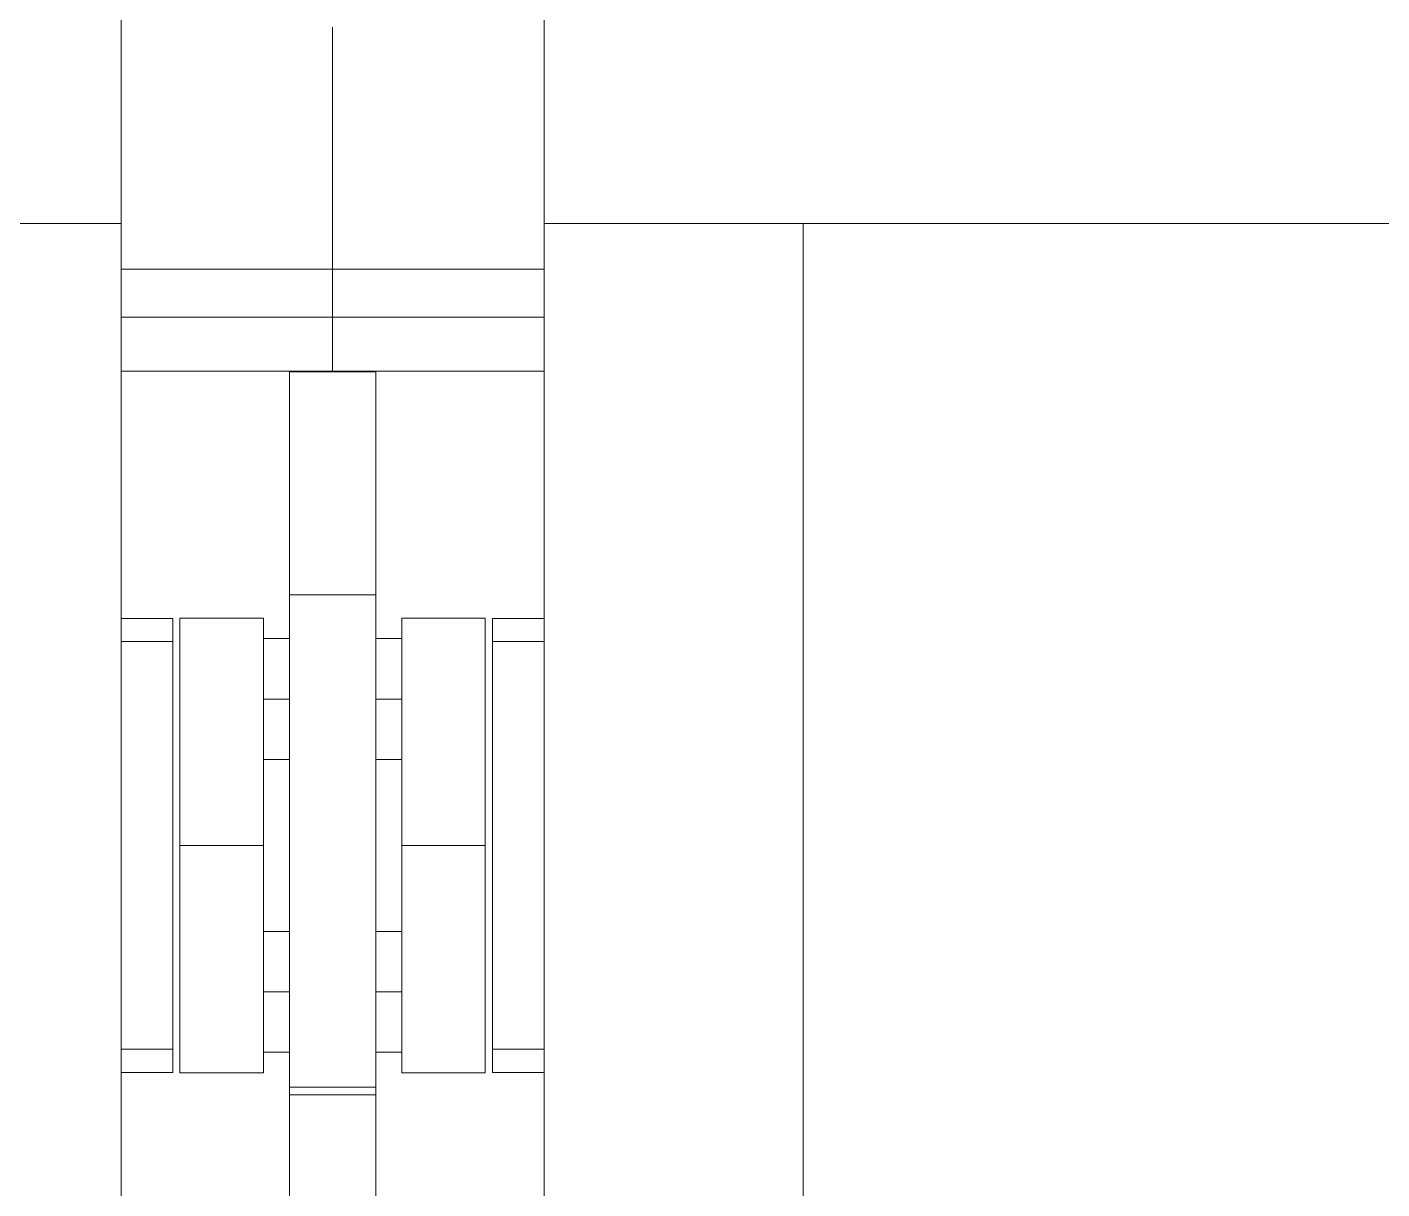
# Model space of a CAD drawing. Header units: millimetres. Extents: x -46169 to 237885, y -84465 to 18123.
# Drawn here: x 228055.1 to 228212, y -80615.1 to -80480.6 of the extents above; entities that cross this region are included whole.
import ezdxf

# ---------------------------------------------------------------- set-up
doc = ezdxf.new("R2010")
doc.units = ezdxf.units.MM
doc.header["$MEASUREMENT"] = 0
doc.linetypes.add('Wipeout_Contour', pattern=[1000, 0, -1000])
doc.layers.add('New_A-20-M_Floor_Slab', color=7, linetype='Continuous')
doc.layers.add('New_A-35-M_FFE_Fixed', color=7, linetype='Continuous')
doc.layers.add('New_A-35-M_FFE_Fixed_Pen_No__1', color=7, linetype='Continuous', lineweight=13)

# ---------------------------------------------------------------- blocks, each defined once
blk = doc.blocks.new('Section Elem_269_4', base_point=(208268.76, -84332.61))
at = {"color": 254, "linetype": 'Wipeout_Contour', "lineweight": 0, "ltscale": 3870246.749826876}
blk.add_wipeout([(228065.94, -80615.11), (228085.44, -80615.11), (228085.44, -80599.29), (228082.44, -80599.29), (228082.44, -80601.65), (228072.75, -80601.65), (228072.75, -80549.01), (228082.44, -80549.01), (228082.44, -80551.38), (228085.44, -80551.38), (228085.44, -80520.4), (228065.94, -80520.4), (228065.94, -80549.04), (228071.94, -80549.04), (228071.94, -80601.62), (228065.94, -80601.62)], dxfattribs=at).dxf.layer = 'New_A-20-M_Floor_Slab'
at = {"color": 254, "linetype": 'Wipeout_Contour', "lineweight": 0, "ltscale": 3870667.418521907}
blk.add_wipeout([(228114.94, -80520.4), (228095.44, -80520.4), (228095.44, -80551.38), (228098.44, -80551.38), (228098.44, -80549.01), (228108.12, -80549.01), (228108.12, -80601.65), (228098.44, -80601.65), (228098.44, -80599.29), (228095.44, -80599.29), (228095.44, -80615.11), (228114.94, -80615.11), (228114.94, -80601.62), (228108.94, -80601.62), (228108.94, -80549.04), (228114.94, -80549.04)], dxfattribs=at).dxf.layer = 'New_A-20-M_Floor_Slab'
at = {"color": 254, "linetype": 'Wipeout_Contour', "lineweight": 0, "ltscale": 967592.19263}
blk.add_wipeout([(228082.44, -80585.29), (228085.44, -80585.29), (228085.44, -80565.38), (228082.44, -80565.38)], dxfattribs=at).dxf.layer = 'New_A-20-M_Floor_Slab'
at = {"color": 254, "linetype": 'Wipeout_Contour', "lineweight": 0, "ltscale": 967641.222948}
blk.add_wipeout([(228098.44, -80565.38), (228095.44, -80565.38), (228095.44, -80585.29), (228098.44, -80585.29)], dxfattribs=at).dxf.layer = 'New_A-20-M_Floor_Slab'
blk = doc.blocks.new('Section Elem_274_4', base_point=(208268.76, -84332.61))
at = {"color": 254, "linetype": 'Wipeout_Contour', "lineweight": 0, "ltscale": 1209429.314121633}
blk.add_wipeout([(228090.44, -80520.4), (228085.44, -80520.4), (228085.44, -80520.48), (228095.44, -80520.48), (228095.44, -80520.4)], dxfattribs=at).dxf.layer = 'New_A-35-M_FFE_Fixed'
at = {"color": 254, "linetype": 'Wipeout_Contour', "lineweight": 0, "ltscale": 967570.356366}
blk.add_wipeout([(228095.44, -80542.11), (228095.44, -80538.96), (228085.44, -80538.96), (228085.44, -80542.11)], dxfattribs=at).dxf.layer = 'New_A-35-M_FFE_Fixed'
at = {"color": 254, "linetype": 'Wipeout_Contour', "lineweight": 0, "ltscale": 967577.755974}
blk.add_wipeout([(228095.44, -80546.33), (228095.44, -80545.85), (228085.44, -80545.85), (228085.44, -80546.33)], dxfattribs=at).dxf.layer = 'New_A-35-M_FFE_Fixed'
at = {"color": 254, "linetype": 'Wipeout_Contour', "lineweight": 0, "ltscale": 967500.938556}
blk.add_wipeout([(228065.94, -80549.04), (228065.94, -80549.56), (228071.94, -80549.56), (228071.94, -80549.04)], dxfattribs=at).dxf.layer = 'New_A-35-M_FFE_Fixed'
at = {"color": 254, "linetype": 'Wipeout_Contour', "lineweight": 0, "ltscale": 967561.998243}
blk.add_wipeout([(228082.44, -80553.43), (228085.44, -80553.43), (228085.44, -80551.91), (228082.44, -80551.91)], dxfattribs=at).dxf.layer = 'New_A-35-M_FFE_Fixed'
at = {"color": 254, "linetype": 'Wipeout_Contour', "lineweight": 0, "ltscale": 967567.818207}
blk.add_wipeout([(228082.44, -80555.7), (228082.44, -80558.38), (228085.44, -80558.38), (228085.44, -80555.7)], dxfattribs=at).dxf.layer = 'New_A-35-M_FFE_Fixed'
at = {"color": 254, "linetype": 'Wipeout_Contour', "lineweight": 0, "ltscale": 967577.207107}
blk.add_wipeout([(228082.44, -80563.33), (228082.44, -80564.84), (228085.44, -80564.84), (228085.44, -80563.33)], dxfattribs=at).dxf.layer = 'New_A-35-M_FFE_Fixed'
at = {"color": 254, "linetype": 'Wipeout_Contour', "lineweight": 0, "ltscale": 967609.702522}
blk.add_wipeout([(228082.44, -80589.61), (228085.44, -80589.61), (228085.44, -80587.34), (228082.44, -80587.34)], dxfattribs=at).dxf.layer = 'New_A-35-M_FFE_Fixed'
at = {"color": 254, "linetype": 'Wipeout_Contour', "lineweight": 0, "ltscale": 967619.868565}
blk.add_wipeout([(228082.44, -80594.97), (228082.44, -80597.24), (228085.44, -80597.24), (228085.44, -80594.97)], dxfattribs=at).dxf.layer = 'New_A-35-M_FFE_Fixed'
at = {"color": 254, "linetype": 'Wipeout_Contour', "lineweight": 0, "ltscale": 967570.308578}
blk.add_wipeout([(228065.94, -80601.11), (228065.94, -80601.62), (228071.94, -80601.62), (228071.94, -80601.11)], dxfattribs=at).dxf.layer = 'New_A-35-M_FFE_Fixed'
at = {"color": 254, "linetype": 'Wipeout_Contour', "lineweight": 0, "ltscale": 967654.613229}
blk.add_wipeout([(228095.44, -80604.23), (228095.44, -80603.32), (228085.44, -80603.32), (228085.44, -80604.23)], dxfattribs=at).dxf.layer = 'New_A-35-M_FFE_Fixed'
at = {"color": 254, "linetype": 'Wipeout_Contour', "lineweight": 0, "ltscale": 967658.601151}
blk.add_wipeout([(228095.44, -80606.1), (228085.44, -80606.1), (228085.44, -80607.43), (228095.44, -80607.43)], dxfattribs=at).dxf.layer = 'New_A-35-M_FFE_Fixed'
at = {"color": 254, "linetype": 'Wipeout_Contour', "lineweight": 0, "ltscale": 967573.648053}
blk.add_wipeout([(228095.44, -80543.91), (228095.44, -80542.11), (228085.44, -80542.11), (228085.44, -80543.91)], dxfattribs=at).dxf.layer = 'New_A-35-M_FFE_Fixed'
at = {"color": 254, "linetype": 'Wipeout_Contour', "lineweight": 0, "ltscale": 967579.45922}
blk.add_wipeout([(228085.44, -80546.55), (228085.44, -80548.19), (228095.44, -80548.19), (228095.44, -80546.55)], dxfattribs=at).dxf.layer = 'New_A-35-M_FFE_Fixed'
at = {"color": 254, "linetype": 'Wipeout_Contour', "lineweight": 0, "ltscale": 967560.632725}
blk.add_wipeout([(228082.44, -80551.91), (228085.44, -80551.91), (228085.44, -80551.38), (228082.44, -80551.38)], dxfattribs=at).dxf.layer = 'New_A-35-M_FFE_Fixed'
at = {"color": 254, "linetype": 'Wipeout_Contour', "lineweight": 0, "ltscale": 1209456.092641652}
blk.add_wipeout([(228082.44, -80555.7), (228085.44, -80555.7), (228085.44, -80553.51), (228085.44, -80553.43), (228082.44, -80553.43)], dxfattribs=at).dxf.layer = 'New_A-35-M_FFE_Fixed'
at = {"color": 254, "linetype": 'Wipeout_Contour', "lineweight": 0, "ltscale": 1209469.030913869}
blk.add_wipeout([(228082.44, -80561.05), (228082.44, -80563.33), (228085.44, -80563.33), (228085.44, -80561.63), (228085.44, -80561.05)], dxfattribs=at).dxf.layer = 'New_A-35-M_FFE_Fixed'
at = {"color": 254, "linetype": 'Wipeout_Contour', "lineweight": 0, "ltscale": 967578.572803}
blk.add_wipeout([(228082.44, -80564.84), (228082.44, -80565.38), (228085.44, -80565.38), (228085.44, -80564.84)], dxfattribs=at).dxf.layer = 'New_A-35-M_FFE_Fixed'
at = {"color": 254, "linetype": 'Wipeout_Contour', "lineweight": 0, "ltscale": 967607.178391}
blk.add_wipeout([(228082.44, -80587.34), (228085.44, -80587.34), (228085.44, -80585.82), (228082.44, -80585.82)], dxfattribs=at).dxf.layer = 'New_A-35-M_FFE_Fixed'
at = {"color": 254, "linetype": 'Wipeout_Contour', "lineweight": 0, "ltscale": 1209521.083551491}
blk.add_wipeout([(228082.44, -80592.29), (228082.44, -80594.97), (228085.44, -80594.97), (228085.44, -80592.38), (228085.44, -80592.29)], dxfattribs=at).dxf.layer = 'New_A-35-M_FFE_Fixed'
at = {"color": 254, "linetype": 'Wipeout_Contour', "lineweight": 0, "ltscale": 967622.39295}
blk.add_wipeout([(228085.44, -80597.24), (228082.44, -80597.24), (228082.44, -80598.75), (228085.44, -80598.75)], dxfattribs=at).dxf.layer = 'New_A-35-M_FFE_Fixed'
at = {"color": 254, "linetype": 'Wipeout_Contour', "lineweight": 0, "ltscale": 967568.526527}
blk.add_wipeout([(228071.94, -80598.94), (228065.94, -80598.94), (228065.94, -80601.11), (228071.94, -80601.11)], dxfattribs=at).dxf.layer = 'New_A-35-M_FFE_Fixed'
at = {"color": 254, "linetype": 'Wipeout_Contour', "lineweight": 0, "ltscale": 967655.956057}
blk.add_wipeout([(228085.44, -80604.23), (228085.44, -80605.34), (228095.44, -80605.34), (228095.44, -80604.23)], dxfattribs=at).dxf.layer = 'New_A-35-M_FFE_Fixed'
at = {"color": 254, "linetype": 'Wipeout_Contour', "lineweight": 0, "ltscale": 967661.369062}
blk.add_wipeout([(228085.44, -80609.75), (228095.44, -80609.75), (228095.44, -80607.94), (228085.44, -80607.94)], dxfattribs=at).dxf.layer = 'New_A-35-M_FFE_Fixed'
at = {"layer": 'New_A-35-M_FFE_Fixed_Pen_No__1', "linetype": 'Continuous'}
blk.add_line((228071.94, -80601.62), (228071.94, -80601.11), dxfattribs=at)
at = {"color": 254, "linetype": 'Wipeout_Contour', "lineweight": 0, "ltscale": 967584.094791}
blk.add_wipeout([(228095.44, -80553.51), (228095.44, -80548.19), (228085.44, -80548.19), (228085.44, -80553.51)], dxfattribs=at).dxf.layer = 'New_A-35-M_FFE_Fixed'
at = {"color": 254, "linetype": 'Wipeout_Contour', "lineweight": 0, "ltscale": 967535.622743}
blk.add_wipeout([(228071.94, -80598.94), (228071.94, -80551.72), (228065.94, -80551.72), (228065.94, -80598.94)], dxfattribs=at).dxf.layer = 'New_A-35-M_FFE_Fixed'
at = {"color": 254, "linetype": 'Wipeout_Contour', "lineweight": 0, "ltscale": 1209464.695044244}
blk.add_wipeout([(228082.44, -80561.05), (228085.44, -80561.05), (228085.44, -80558.66), (228085.44, -80558.38), (228082.44, -80558.38)], dxfattribs=at).dxf.layer = 'New_A-35-M_FFE_Fixed'
at = {"color": 254, "linetype": 'Wipeout_Contour', "lineweight": 0, "ltscale": 967605.812361}
blk.add_wipeout([(228082.44, -80585.29), (228082.44, -80585.82), (228085.44, -80585.82), (228085.44, -80585.29)], dxfattribs=at).dxf.layer = 'New_A-35-M_FFE_Fixed'
at = {"color": 254, "linetype": 'Wipeout_Contour', "lineweight": 0, "ltscale": 1209517.397150815}
blk.add_wipeout([(228085.44, -80589.61), (228082.44, -80589.61), (228082.44, -80592.29), (228085.44, -80592.29), (228085.44, -80591.39)], dxfattribs=at).dxf.layer = 'New_A-35-M_FFE_Fixed'
at = {"color": 254, "linetype": 'Wipeout_Contour', "lineweight": 0, "ltscale": 967623.759157}
blk.add_wipeout([(228082.44, -80598.75), (228082.44, -80599.29), (228085.44, -80599.29), (228085.44, -80598.75)], dxfattribs=at).dxf.layer = 'New_A-35-M_FFE_Fixed'
at = {"layer": 'New_A-35-M_FFE_Fixed_Pen_No__1', "linetype": 'Continuous'}
blk.add_line((228071.94, -80601.11), (228071.94, -80598.94), dxfattribs=at)
at = {"color": 254, "linetype": 'Wipeout_Contour', "lineweight": 0, "ltscale": 967502.719628}
blk.add_wipeout([(228065.94, -80551.72), (228071.94, -80551.72), (228071.94, -80549.56), (228065.94, -80549.56)], dxfattribs=at).dxf.layer = 'New_A-35-M_FFE_Fixed'
at = {"color": 254, "linetype": 'Wipeout_Contour', "lineweight": 0, "ltscale": 967631.762364}
blk.add_wipeout([(228085.44, -80591.39), (228095.44, -80591.39), (228095.44, -80581.87), (228085.44, -80581.87)], dxfattribs=at).dxf.layer = 'New_A-35-M_FFE_Fixed'
at = {"color": 254, "linetype": 'Wipeout_Contour', "lineweight": 0, "ltscale": 967587.377806}
blk.add_wipeout([(228072.75, -80585.4), (228072.75, -80593.94), (228082.44, -80593.94), (228082.44, -80585.4)], dxfattribs=at).dxf.layer = 'New_A-35-M_FFE_Fixed'
at = {"color": 254, "linetype": 'Wipeout_Contour', "lineweight": 0, "ltscale": 967643.740982}
blk.add_wipeout([(228095.44, -80598.86), (228095.44, -80592.38), (228085.44, -80592.38), (228085.44, -80598.86)], dxfattribs=at).dxf.layer = 'New_A-35-M_FFE_Fixed'
at = {"layer": 'New_A-35-M_FFE_Fixed_Pen_No__1', "linetype": 'Continuous'}
for p, q in [((228071.94, -80549.56), (228071.94, -80549.04)), ((228071.94, -80551.72), (228071.94, -80549.56)), ((228071.94, -80598.94), (228071.94, -80551.72)), ((228082.44, -80592.29), (228085.44, -80592.29))]:
    blk.add_line(p, q, dxfattribs=at)
at = {"color": 254, "linetype": 'Wipeout_Contour', "lineweight": 0, "ltscale": 967467.769617}
blk.add_wipeout([(228065.94, -80503.33), (228035.94, -80503.33), (228035.94, -80647.33), (228065.94, -80647.33)], dxfattribs=at).dxf.layer = 'New_A-35-M_FFE_Fixed'
at = {"color": 254, "linetype": 'Wipeout_Contour', "lineweight": 0, "ltscale": 967618.51358}
blk.add_wipeout([(228095.44, -80581.87), (228095.44, -80571.51), (228085.44, -80571.51), (228085.44, -80581.87)], dxfattribs=at).dxf.layer = 'New_A-35-M_FFE_Fixed'
at = {"color": 254, "linetype": 'Wipeout_Contour', "lineweight": 0, "ltscale": 967574.977847}
blk.add_wipeout([(228082.44, -80575.33), (228072.75, -80575.33), (228072.75, -80585.4), (228082.44, -80585.4)], dxfattribs=at).dxf.layer = 'New_A-35-M_FFE_Fixed'
at = {"color": 254, "linetype": 'Wipeout_Contour', "lineweight": 0, "ltscale": 967596.869148}
blk.add_wipeout([(228082.44, -80599.65), (228082.44, -80593.94), (228072.75, -80593.94), (228072.75, -80599.65)], dxfattribs=at).dxf.layer = 'New_A-35-M_FFE_Fixed'
at = {"color": 254, "linetype": 'Wipeout_Contour', "lineweight": 0, "ltscale": 967651.035157}
blk.add_wipeout([(228095.44, -80598.86), (228085.44, -80598.86), (228085.44, -80603.32), (228095.44, -80603.32)], dxfattribs=at).dxf.layer = 'New_A-35-M_FFE_Fixed'
at = {"layer": 'New_A-35-M_FFE_Fixed_Pen_No__1', "linetype": 'Continuous'}
for p, q in [((228065.94, -80549.04), (228071.94, -80549.04)), ((228065.94, -80551.72), (228071.94, -80551.72)), ((228072.75, -80593.94), (228072.75, -80585.4)), ((228082.44, -80585.29), (228085.44, -80585.29)), ((228082.44, -80593.94), (228082.44, -80585.4)), ((228065.94, -80598.94), (228071.94, -80598.94)), ((228065.94, -80601.62), (228071.94, -80601.62))]:
    blk.add_line(p, q, dxfattribs=at)
at = {"color": 254, "linetype": 'Wipeout_Contour', "lineweight": 0, "ltscale": 1449621.696460468}
blk.add_wipeout([(227564.94, -80346.96), (227564.94, -80503.33), (227594.94, -80503.33), (228035.94, -80503.33), (228065.94, -80503.33), (228065.94, -80346.96)], dxfattribs=at).dxf.layer = 'New_A-35-M_FFE_Fixed'
at = {"color": 254, "linetype": 'Wipeout_Contour', "lineweight": 0, "ltscale": 967484.812387}
blk.add_wipeout([(228090.44, -80510.54), (228065.94, -80510.54), (228065.94, -80511.45), (228090.44, -80511.45)], dxfattribs=at).dxf.layer = 'New_A-35-M_FFE_Fixed'
at = {"color": 254, "linetype": 'Wipeout_Contour', "lineweight": 0, "ltscale": 967493.195263}
blk.add_wipeout([(228065.94, -80520.4), (228090.44, -80520.4), (228090.44, -80514.18), (228065.94, -80514.18)], dxfattribs=at).dxf.layer = 'New_A-35-M_FFE_Fixed'
at = {"color": 254, "linetype": 'Wipeout_Contour', "lineweight": 0, "ltscale": 967605.035137}
blk.add_wipeout([(228085.44, -80571.51), (228095.44, -80571.51), (228095.44, -80561.63), (228085.44, -80561.63)], dxfattribs=at).dxf.layer = 'New_A-35-M_FFE_Fixed'
at = {"color": 254, "linetype": 'Wipeout_Contour', "lineweight": 0, "ltscale": 967561.557604}
blk.add_wipeout([(228082.44, -80575.33), (228082.44, -80565.26), (228072.75, -80565.26), (228072.75, -80575.33)], dxfattribs=at).dxf.layer = 'New_A-35-M_FFE_Fixed'
at = {"color": 254, "linetype": 'Wipeout_Contour', "lineweight": 0, "ltscale": 967602.006122}
blk.add_wipeout([(228072.75, -80599.65), (228072.75, -80601.65), (228082.44, -80601.65), (228082.44, -80599.65)], dxfattribs=at).dxf.layer = 'New_A-35-M_FFE_Fixed'
at = {"layer": 'New_A-35-M_FFE_Fixed_Pen_No__1', "linetype": 'Continuous'}
for p, q in [((228090.44, -80520.4), (228065.94, -80520.4)), ((228072.75, -80575.33), (228082.44, -80575.33)), ((228072.75, -80585.4), (228072.75, -80575.33)), ((228082.44, -80585.4), (228082.44, -80575.33)), ((228072.75, -80599.65), (228072.75, -80593.94)), ((228082.44, -80599.65), (228082.44, -80593.94)), ((228072.75, -80601.65), (228072.75, -80599.65)), ((228082.44, -80599.29), (228085.44, -80599.29)), ((228082.44, -80601.65), (228082.44, -80599.65)), ((228072.75, -80601.65), (228082.44, -80601.65))]:
    blk.add_line(p, q, dxfattribs=at)
at = {"color": 254, "linetype": 'Wipeout_Contour', "lineweight": 0, "ltscale": 967458.331816}
blk.add_wipeout([(228090.44, -80487.59), (228065.94, -80487.59), (228065.94, -80494.61), (228090.44, -80494.61)], dxfattribs=at).dxf.layer = 'New_A-35-M_FFE_Fixed'
at = {"color": 254, "linetype": 'Wipeout_Contour', "lineweight": 0, "ltscale": 967488.901725}
blk.add_wipeout([(228065.94, -80513.95), (228065.94, -80514.18), (228090.44, -80514.18), (228090.44, -80513.95)], dxfattribs=at).dxf.layer = 'New_A-35-M_FFE_Fixed'
at = {"color": 254, "linetype": 'Wipeout_Contour', "lineweight": 0, "ltscale": 967549.160188}
blk.add_wipeout([(228072.75, -80556.72), (228072.75, -80565.26), (228082.44, -80565.26), (228082.44, -80556.72)], dxfattribs=at).dxf.layer = 'New_A-35-M_FFE_Fixed'
at = {"layer": 'New_A-35-M_FFE_Fixed_Pen_No__1', "linetype": 'Continuous'}
for p, q in [((228082.44, -80558.38), (228085.44, -80558.38)), ((228072.75, -80575.33), (228072.75, -80565.26)), ((228082.44, -80575.33), (228082.44, -80565.26)), ((228082.44, -80565.38), (228085.44, -80565.38))]:
    blk.add_line(p, q, dxfattribs=at)
at = {"color": 254, "linetype": 'Wipeout_Contour', "lineweight": 0, "ltscale": 967448.988592}
blk.add_wipeout([(228065.94, -80487.59), (228090.44, -80487.59), (228090.44, -80480.58), (228065.94, -80480.58)], dxfattribs=at).dxf.layer = 'New_A-35-M_FFE_Fixed'
at = {"color": 254, "linetype": 'Wipeout_Contour', "lineweight": 0, "ltscale": 967467.673136}
blk.add_wipeout([(228090.44, -80494.61), (228065.94, -80494.61), (228065.94, -80501.63), (228090.44, -80501.63)], dxfattribs=at).dxf.layer = 'New_A-35-M_FFE_Fixed'
at = {"color": 254, "linetype": 'Wipeout_Contour', "lineweight": 0, "ltscale": 967487.834053}
blk.add_wipeout([(228090.44, -80512.98), (228065.94, -80512.98), (228065.94, -80513.55), (228090.44, -80513.55)], dxfattribs=at).dxf.layer = 'New_A-35-M_FFE_Fixed'
at = {"color": 254, "linetype": 'Wipeout_Contour', "lineweight": 0, "ltscale": 967539.672441}
blk.add_wipeout([(228082.44, -80556.72), (228082.44, -80551.02), (228072.75, -80551.02), (228072.75, -80556.72)], dxfattribs=at).dxf.layer = 'New_A-35-M_FFE_Fixed'
at = {"layer": 'New_A-35-M_FFE_Fixed_Pen_No__1', "linetype": 'Continuous'}
for p, q in [((228072.75, -80565.26), (228072.75, -80556.72)), ((228082.44, -80565.26), (228082.44, -80556.72))]:
    blk.add_line(p, q, dxfattribs=at)
at = {"color": 254, "linetype": 'Wipeout_Contour', "lineweight": 0, "ltscale": 967476.992115}
blk.add_wipeout([(228065.94, -80501.63), (228065.94, -80508.61), (228090.44, -80508.61), (228090.44, -80501.63)], dxfattribs=at).dxf.layer = 'New_A-35-M_FFE_Fixed'
at = {"color": 254, "linetype": 'Wipeout_Contour', "lineweight": 0, "ltscale": 967486.984447}
blk.add_wipeout([(228065.94, -80512.27), (228065.94, -80512.98), (228090.44, -80512.98), (228090.44, -80512.27)], dxfattribs=at).dxf.layer = 'New_A-35-M_FFE_Fixed'
at = {"color": 254, "linetype": 'Wipeout_Contour', "lineweight": 0, "ltscale": 967534.538007}
blk.add_wipeout([(228072.75, -80551.02), (228082.44, -80551.02), (228082.44, -80549.01), (228072.75, -80549.01)], dxfattribs=at).dxf.layer = 'New_A-35-M_FFE_Fixed'
at = {"layer": 'New_A-35-M_FFE_Fixed_Pen_No__1', "linetype": 'Continuous'}
for p, q in [((228065.94, -80503.33), (228065.94, -80346.96)), ((228035.94, -80503.33), (228065.94, -80503.33)), ((228072.75, -80551.02), (228072.75, -80549.01)), ((228072.75, -80549.01), (228082.44, -80549.01)), ((228082.44, -80551.02), (228082.44, -80549.01)), ((228072.75, -80556.72), (228072.75, -80551.02)), ((228082.44, -80556.72), (228082.44, -80551.02)), ((228082.44, -80551.38), (228085.44, -80551.38))]:
    blk.add_line(p, q, dxfattribs=at)
at = {"color": 254, "linetype": 'Wipeout_Contour', "lineweight": 0, "ltscale": 967482.289216}
blk.add_wipeout([(228065.94, -80508.61), (228065.94, -80509.58), (228090.44, -80509.58), (228090.44, -80508.61)], dxfattribs=at).dxf.layer = 'New_A-35-M_FFE_Fixed'
at = {"color": 254, "linetype": 'Wipeout_Contour', "lineweight": 0, "ltscale": 967485.964398}
blk.add_wipeout([(228090.44, -80511.45), (228065.94, -80511.45), (228065.94, -80512.27), (228090.44, -80512.27)], dxfattribs=at).dxf.layer = 'New_A-35-M_FFE_Fixed'
at = {"color": 254, "linetype": 'Wipeout_Contour', "lineweight": 0, "ltscale": 967488.481304}
blk.add_wipeout([(228090.44, -80513.55), (228065.94, -80513.55), (228065.94, -80513.95), (228090.44, -80513.95)], dxfattribs=at).dxf.layer = 'New_A-35-M_FFE_Fixed'
at = {"layer": 'New_A-35-M_FFE_Fixed_Pen_No__1', "linetype": 'Continuous'}
for p, q in [((228090.44, -80508.61), (228065.94, -80508.61)), ((228090.44, -80514.18), (228065.94, -80514.18))]:
    blk.add_line(p, q, dxfattribs=at)
at = {"color": 254, "linetype": 'Wipeout_Contour', "lineweight": 0, "ltscale": 967483.571762}
blk.add_wipeout([(228090.44, -80509.58), (228065.94, -80509.58), (228065.94, -80510.54), (228090.44, -80510.54)], dxfattribs=at).dxf.layer = 'New_A-35-M_FFE_Fixed'
at = {"layer": 'New_A-35-M_FFE_Fixed_Pen_No__1', "linetype": 'Continuous'}
blk.add_line((228065.94, -80647.33), (228065.94, -80503.33), dxfattribs=at)
blk = doc.blocks.new('Section Elem_275_4', base_point=(208268.76, -84332.61))
at = {"layer": 'New_A-35-M_FFE_Fixed_Pen_No__1', "linetype": 'Continuous'}
for p, q in [((228085.44, -80581.87), (228085.44, -80571.51)), ((228095.44, -80581.87), (228095.44, -80571.51)), ((228085.44, -80603.32), (228085.44, -80598.86)), ((228085.44, -80604.23), (228085.44, -80603.32)), ((228085.44, -80603.32), (228095.44, -80603.32)), ((228085.44, -80604.23), (228095.44, -80604.23)), ((228095.44, -80604.23), (228095.44, -80603.32))]:
    blk.add_line(p, q, dxfattribs=at)
at = {"color": 254, "linetype": 'Wipeout_Contour', "lineweight": 0, "ltscale": 967547.124788}
blk.add_wipeout([(228085.44, -80525.7), (228095.44, -80525.7), (228095.44, -80520.48), (228085.44, -80520.48)], dxfattribs=at).dxf.layer = 'New_A-35-M_FFE_Fixed'
at = {"color": 254, "linetype": 'Wipeout_Contour', "lineweight": 0, "ltscale": 967565.686331}
blk.add_wipeout([(228085.44, -80538.96), (228095.44, -80538.96), (228095.44, -80535.1), (228085.44, -80535.1)], dxfattribs=at).dxf.layer = 'New_A-35-M_FFE_Fixed'
at = {"color": 254, "linetype": 'Wipeout_Contour', "lineweight": 0, "ltscale": 967575.193365}
blk.add_wipeout([(228085.44, -80544.43), (228095.44, -80544.43), (228095.44, -80543.91), (228085.44, -80543.91)], dxfattribs=at).dxf.layer = 'New_A-35-M_FFE_Fixed'
at = {"color": 254, "linetype": 'Wipeout_Contour', "lineweight": 0, "ltscale": 967663.122205}
blk.add_wipeout([(228108.94, -80549.04), (228108.94, -80549.56), (228114.94, -80549.56), (228114.94, -80549.04)], dxfattribs=at).dxf.layer = 'New_A-35-M_FFE_Fixed'
at = {"color": 254, "linetype": 'Wipeout_Contour', "lineweight": 0, "ltscale": 967611.030355}
blk.add_wipeout([(228095.44, -80553.43), (228098.44, -80553.43), (228098.44, -80551.91), (228095.44, -80551.91)], dxfattribs=at).dxf.layer = 'New_A-35-M_FFE_Fixed'
at = {"color": 254, "linetype": 'Wipeout_Contour', "lineweight": 0, "ltscale": 1209521.860905378}
blk.add_wipeout([(228095.44, -80555.7), (228095.44, -80558.38), (228098.44, -80558.38), (228098.44, -80556.72), (228098.44, -80555.7)], dxfattribs=at).dxf.layer = 'New_A-35-M_FFE_Fixed'
at = {"color": 254, "linetype": 'Wipeout_Contour', "lineweight": 0, "ltscale": 1209533.466446699}
blk.add_wipeout([(228095.44, -80563.33), (228095.44, -80564.84), (228098.44, -80564.84), (228098.44, -80563.59), (228098.44, -80563.33)], dxfattribs=at).dxf.layer = 'New_A-35-M_FFE_Fixed'
at = {"color": 254, "linetype": 'Wipeout_Contour', "lineweight": 0, "ltscale": 967658.732217}
blk.add_wipeout([(228098.44, -80587.34), (228095.44, -80587.34), (228095.44, -80589.61), (228098.44, -80589.61)], dxfattribs=at).dxf.layer = 'New_A-35-M_FFE_Fixed'
at = {"color": 254, "linetype": 'Wipeout_Contour', "lineweight": 0, "ltscale": 967668.897746}
blk.add_wipeout([(228098.44, -80594.97), (228095.44, -80594.97), (228095.44, -80597.24), (228098.44, -80597.24)], dxfattribs=at).dxf.layer = 'New_A-35-M_FFE_Fixed'
at = {"color": 254, "linetype": 'Wipeout_Contour', "lineweight": 0, "ltscale": 967732.480601}
blk.add_wipeout([(228114.94, -80601.11), (228108.94, -80601.11), (228108.94, -80601.62), (228114.94, -80601.62)], dxfattribs=at).dxf.layer = 'New_A-35-M_FFE_Fixed'
at = {"color": 254, "linetype": 'Wipeout_Contour', "lineweight": 0, "ltscale": 967657.203469}
blk.add_wipeout([(228085.44, -80606.1), (228095.44, -80606.1), (228095.44, -80605.34), (228085.44, -80605.34)], dxfattribs=at).dxf.layer = 'New_A-35-M_FFE_Fixed'
at = {"color": 254, "linetype": 'Wipeout_Contour', "lineweight": 0, "ltscale": 967659.826335}
blk.add_wipeout([(228085.44, -80607.43), (228085.44, -80607.94), (228095.44, -80607.94), (228095.44, -80607.43)], dxfattribs=at).dxf.layer = 'New_A-35-M_FFE_Fixed'
at = {"color": 254, "linetype": 'Wipeout_Contour', "lineweight": 0, "ltscale": 967663.752932}
blk.add_wipeout([(228085.44, -80611.52), (228095.44, -80611.52), (228095.44, -80609.75), (228085.44, -80609.75)], dxfattribs=at).dxf.layer = 'New_A-35-M_FFE_Fixed'
at = {"color": 254, "linetype": 'Wipeout_Contour', "lineweight": 0, "ltscale": 967670.637976}
blk.add_wipeout([(228085.44, -80616.64), (228095.44, -80616.64), (228095.44, -80614.96), (228085.44, -80614.96)], dxfattribs=at).dxf.layer = 'New_A-35-M_FFE_Fixed'
at = {"layer": 'New_A-35-M_FFE_Fixed_Pen_No__1', "linetype": 'Continuous'}
for p, q in [((228085.44, -80520.48), (228085.44, -80520.4)), ((228085.44, -80542.11), (228085.44, -80538.96)), ((228095.44, -80542.11), (228095.44, -80538.96)), ((228085.44, -80606.1), (228085.44, -80604.23)), ((228095.44, -80606.1), (228095.44, -80604.23)), ((228085.44, -80607.94), (228085.44, -80606.1)), ((228095.44, -80607.94), (228095.44, -80606.1)), ((228085.44, -80609.75), (228085.44, -80607.94)), ((228095.44, -80609.75), (228095.44, -80607.94))]:
    blk.add_line(p, q, dxfattribs=at)
at = {"color": 254, "linetype": 'Wipeout_Contour', "lineweight": 0, "ltscale": 967560.135766}
blk.add_wipeout([(228085.44, -80535.1), (228095.44, -80535.1), (228095.44, -80530.63), (228085.44, -80530.63)], dxfattribs=at).dxf.layer = 'New_A-35-M_FFE_Fixed'
at = {"color": 254, "linetype": 'Wipeout_Contour', "lineweight": 0, "ltscale": 967576.48891}
blk.add_wipeout([(228085.44, -80545.85), (228095.44, -80545.85), (228095.44, -80544.43), (228085.44, -80544.43)], dxfattribs=at).dxf.layer = 'New_A-35-M_FFE_Fixed'
at = {"color": 254, "linetype": 'Wipeout_Contour', "lineweight": 0, "ltscale": 967609.664906}
blk.add_wipeout([(228095.44, -80551.38), (228095.44, -80551.91), (228098.44, -80551.91), (228098.44, -80551.38)], dxfattribs=at).dxf.layer = 'New_A-35-M_FFE_Fixed'
at = {"color": 254, "linetype": 'Wipeout_Contour', "lineweight": 0, "ltscale": 967613.553333}
blk.add_wipeout([(228095.44, -80555.7), (228098.44, -80555.7), (228098.44, -80553.43), (228095.44, -80553.43)], dxfattribs=at).dxf.layer = 'New_A-35-M_FFE_Fixed'
at = {"color": 254, "linetype": 'Wipeout_Contour', "lineweight": 0, "ltscale": 967623.715056}
blk.add_wipeout([(228095.44, -80561.05), (228095.44, -80563.33), (228098.44, -80563.33), (228098.44, -80561.05)], dxfattribs=at).dxf.layer = 'New_A-35-M_FFE_Fixed'
at = {"color": 254, "linetype": 'Wipeout_Contour', "lineweight": 0, "ltscale": 1209535.591691911}
blk.add_wipeout([(228095.44, -80564.84), (228095.44, -80565.38), (228098.44, -80565.38), (228098.44, -80565.26), (228098.44, -80564.84)], dxfattribs=at).dxf.layer = 'New_A-35-M_FFE_Fixed'
at = {"color": 254, "linetype": 'Wipeout_Contour', "lineweight": 0, "ltscale": 1209571.477684633}
blk.add_wipeout([(228095.44, -80585.82), (228095.44, -80587.34), (228098.44, -80587.34), (228098.44, -80587.08), (228098.44, -80585.82)], dxfattribs=at).dxf.layer = 'New_A-35-M_FFE_Fixed'
at = {"color": 254, "linetype": 'Wipeout_Contour', "lineweight": 0, "ltscale": 1209583.086863144}
blk.add_wipeout([(228098.44, -80592.29), (228095.44, -80592.29), (228095.44, -80594.97), (228098.44, -80594.97), (228098.44, -80593.94)], dxfattribs=at).dxf.layer = 'New_A-35-M_FFE_Fixed'
at = {"color": 254, "linetype": 'Wipeout_Contour', "lineweight": 0, "ltscale": 967671.422002}
blk.add_wipeout([(228095.44, -80598.75), (228098.44, -80598.75), (228098.44, -80597.24), (228095.44, -80597.24)], dxfattribs=at).dxf.layer = 'New_A-35-M_FFE_Fixed'
at = {"color": 254, "linetype": 'Wipeout_Contour', "lineweight": 0, "ltscale": 967730.698849}
blk.add_wipeout([(228108.94, -80598.94), (228108.94, -80601.11), (228114.94, -80601.11), (228114.94, -80598.94)], dxfattribs=at).dxf.layer = 'New_A-35-M_FFE_Fixed'
at = {"color": 254, "linetype": 'Wipeout_Contour', "lineweight": 0, "ltscale": 967668.387538}
blk.add_wipeout([(228085.44, -80613.26), (228085.44, -80614.96), (228095.44, -80614.96), (228095.44, -80613.26)], dxfattribs=at).dxf.layer = 'New_A-35-M_FFE_Fixed'
at = {"layer": 'New_A-35-M_FFE_Fixed_Pen_No__1', "linetype": 'Continuous'}
for p, q in [((228085.44, -80538.96), (228085.44, -80535.1)), ((228095.44, -80538.96), (228095.44, -80535.1)), ((228085.44, -80544.43), (228085.44, -80542.11)), ((228095.44, -80544.43), (228095.44, -80542.11)), ((228108.94, -80601.62), (228108.94, -80601.11)), ((228085.44, -80616.64), (228085.44, -80614.96)), ((228095.44, -80616.64), (228095.44, -80614.96))]:
    blk.add_line(p, q, dxfattribs=at)
at = {"color": 254, "linetype": 'Wipeout_Contour', "lineweight": 0, "ltscale": 967553.88193}
blk.add_wipeout([(228085.44, -80525.7), (228085.44, -80530.63), (228095.44, -80530.63), (228095.44, -80525.7)], dxfattribs=at).dxf.layer = 'New_A-35-M_FFE_Fixed'
at = {"color": 254, "linetype": 'Wipeout_Contour', "lineweight": 0, "ltscale": 967578.223476}
blk.add_wipeout([(228095.44, -80546.55), (228095.44, -80546.33), (228085.44, -80546.33), (228085.44, -80546.55)], dxfattribs=at).dxf.layer = 'New_A-35-M_FFE_Fixed'
at = {"color": 254, "linetype": 'Wipeout_Contour', "lineweight": 0, "ltscale": 967697.80058}
blk.add_wipeout([(228108.94, -80598.94), (228114.94, -80598.94), (228114.94, -80551.72), (228108.94, -80551.72)], dxfattribs=at).dxf.layer = 'New_A-35-M_FFE_Fixed'
at = {"color": 254, "linetype": 'Wipeout_Contour', "lineweight": 0, "ltscale": 967620.418226}
blk.add_wipeout([(228095.44, -80561.05), (228098.44, -80561.05), (228098.44, -80558.38), (228095.44, -80558.38)], dxfattribs=at).dxf.layer = 'New_A-35-M_FFE_Fixed'
at = {"color": 254, "linetype": 'Wipeout_Contour', "lineweight": 0, "ltscale": 967654.842253}
blk.add_wipeout([(228095.44, -80585.29), (228095.44, -80585.82), (228098.44, -80585.82), (228098.44, -80585.29)], dxfattribs=at).dxf.layer = 'New_A-35-M_FFE_Fixed'
at = {"color": 254, "linetype": 'Wipeout_Contour', "lineweight": 0, "ltscale": 967662.029982}
blk.add_wipeout([(228095.44, -80592.29), (228098.44, -80592.29), (228098.44, -80589.61), (228095.44, -80589.61)], dxfattribs=at).dxf.layer = 'New_A-35-M_FFE_Fixed'
at = {"color": 254, "linetype": 'Wipeout_Contour', "lineweight": 0, "ltscale": 967672.78814}
blk.add_wipeout([(228095.44, -80598.75), (228095.44, -80599.29), (228098.44, -80599.29), (228098.44, -80598.75)], dxfattribs=at).dxf.layer = 'New_A-35-M_FFE_Fixed'
at = {"color": 254, "linetype": 'Wipeout_Contour', "lineweight": 0, "ltscale": 967666.092514}
blk.add_wipeout([(228085.44, -80611.52), (228085.44, -80613.26), (228095.44, -80613.26), (228095.44, -80611.52)], dxfattribs=at).dxf.layer = 'New_A-35-M_FFE_Fixed'
at = {"layer": 'New_A-35-M_FFE_Fixed_Pen_No__1', "linetype": 'Continuous'}
for p, q in [((228085.44, -80525.7), (228085.44, -80520.48)), ((228085.44, -80530.63), (228085.44, -80525.7)), ((228095.44, -80530.63), (228095.44, -80525.7)), ((228085.44, -80535.1), (228085.44, -80530.63)), ((228095.44, -80535.1), (228095.44, -80530.63)), ((228085.44, -80545.85), (228085.44, -80544.43)), ((228095.44, -80545.85), (228095.44, -80544.43)), ((228085.44, -80546.33), (228085.44, -80545.85)), ((228085.44, -80548.19), (228085.44, -80546.33)), ((228085.44, -80546.33), (228095.44, -80546.33)), ((228095.44, -80546.33), (228095.44, -80545.85)), ((228095.44, -80548.19), (228095.44, -80546.33)), ((228095.44, -80603.32), (228095.44, -80598.86)), ((228108.94, -80601.11), (228108.94, -80598.94)), ((228085.44, -80611.52), (228085.44, -80609.75)), ((228095.44, -80611.52), (228095.44, -80609.75)), ((228085.44, -80613.26), (228085.44, -80611.52)), ((228095.44, -80613.26), (228095.44, -80611.52)), ((228085.44, -80614.96), (228085.44, -80613.26)), ((228095.44, -80614.96), (228095.44, -80613.26))]:
    blk.add_line(p, q, dxfattribs=at)
at = {"color": 254, "linetype": 'Wipeout_Contour', "lineweight": 0, "ltscale": 967664.902979}
blk.add_wipeout([(228108.94, -80551.72), (228114.94, -80551.72), (228114.94, -80549.56), (228108.94, -80549.56)], dxfattribs=at).dxf.layer = 'New_A-35-M_FFE_Fixed'
at = {"color": 254, "linetype": 'Wipeout_Contour', "lineweight": 0, "ltscale": 967593.051086}
blk.add_wipeout([(228085.44, -80561.63), (228095.44, -80561.63), (228095.44, -80553.51), (228085.44, -80553.51)], dxfattribs=at).dxf.layer = 'New_A-35-M_FFE_Fixed'
at = {"color": 254, "linetype": 'Wipeout_Contour', "lineweight": 0, "ltscale": 967684.255703}
blk.add_wipeout([(228108.12, -80585.4), (228098.44, -80585.4), (228098.44, -80593.94), (228108.12, -80593.94)], dxfattribs=at).dxf.layer = 'New_A-35-M_FFE_Fixed'
at = {"color": 254, "linetype": 'Wipeout_Contour', "lineweight": 0, "ltscale": 967638.763222}
blk.add_wipeout([(228095.44, -80592.38), (228095.44, -80591.39), (228085.44, -80591.39), (228085.44, -80592.38)], dxfattribs=at).dxf.layer = 'New_A-35-M_FFE_Fixed'
at = {"layer": 'New_A-35-M_FFE_Fixed_Pen_No__1', "linetype": 'Continuous'}
for p, q in [((228085.44, -80553.51), (228085.44, -80548.19)), ((228095.44, -80553.51), (228095.44, -80548.19)), ((228108.94, -80549.56), (228108.94, -80549.04)), ((228108.94, -80551.72), (228108.94, -80549.56)), ((228108.94, -80598.94), (228108.94, -80551.72)), ((228085.44, -80561.63), (228085.44, -80553.51)), ((228095.44, -80561.63), (228095.44, -80553.51)), ((228085.44, -80571.51), (228085.44, -80561.63)), ((228095.44, -80571.51), (228095.44, -80561.63)), ((228085.44, -80591.39), (228085.44, -80581.87)), ((228095.44, -80591.39), (228095.44, -80581.87)), ((228085.44, -80598.86), (228085.44, -80591.39)), ((228095.44, -80598.86), (228095.44, -80591.39)), ((228098.44, -80592.29), (228095.44, -80592.29))]:
    blk.add_line(p, q, dxfattribs=at)
at = {"color": 254, "linetype": 'Wipeout_Contour', "lineweight": 0, "ltscale": 967765.724442}
blk.add_wipeout([(228114.94, -80503.33), (228114.94, -80647.33), (228144.94, -80647.33), (228144.94, -80503.33)], dxfattribs=at).dxf.layer = 'New_A-35-M_FFE_Fixed'
at = {"color": 254, "linetype": 'Wipeout_Contour', "lineweight": 0, "ltscale": 967671.856985}
blk.add_wipeout([(228098.44, -80575.33), (228098.44, -80585.4), (228108.12, -80585.4), (228108.12, -80575.33)], dxfattribs=at).dxf.layer = 'New_A-35-M_FFE_Fixed'
at = {"color": 254, "linetype": 'Wipeout_Contour', "lineweight": 0, "ltscale": 967693.746095}
blk.add_wipeout([(228098.44, -80599.65), (228108.12, -80599.65), (228108.12, -80593.94), (228098.44, -80593.94)], dxfattribs=at).dxf.layer = 'New_A-35-M_FFE_Fixed'
at = {"layer": 'New_A-35-M_FFE_Fixed_Pen_No__1', "linetype": 'Continuous'}
for p, q in [((228114.94, -80549.04), (228108.94, -80549.04)), ((228114.94, -80551.72), (228108.94, -80551.72)), ((228098.44, -80585.29), (228095.44, -80585.29)), ((228098.44, -80593.94), (228098.44, -80585.4)), ((228108.12, -80593.94), (228108.12, -80585.4)), ((228114.94, -80598.94), (228108.94, -80598.94)), ((228114.94, -80601.62), (228108.94, -80601.62))]:
    blk.add_line(p, q, dxfattribs=at)
at = {"color": 254, "linetype": 'Wipeout_Contour', "lineweight": 0, "ltscale": 1452733.782264021}
blk.add_wipeout([(228615.94, -80346.96), (228114.94, -80346.96), (228114.94, -80503.33), (228144.94, -80503.33), (228585.94, -80503.33), (228615.94, -80503.33)], dxfattribs=at).dxf.layer = 'New_A-35-M_FFE_Fixed'
at = {"color": 254, "linetype": 'Wipeout_Contour', "lineweight": 0, "ltscale": 967577.22412}
blk.add_wipeout([(228090.44, -80511.45), (228114.94, -80511.45), (228114.94, -80510.54), (228090.44, -80510.54)], dxfattribs=at).dxf.layer = 'New_A-35-M_FFE_Fixed'
at = {"color": 254, "linetype": 'Wipeout_Contour', "lineweight": 0, "ltscale": 967585.606188}
blk.add_wipeout([(228090.44, -80514.18), (228090.44, -80520.4), (228114.94, -80520.4), (228114.94, -80514.18)], dxfattribs=at).dxf.layer = 'New_A-35-M_FFE_Fixed'
at = {"color": 254, "linetype": 'Wipeout_Contour', "lineweight": 0, "ltscale": 967658.438086}
blk.add_wipeout([(228098.44, -80575.33), (228108.12, -80575.33), (228108.12, -80565.26), (228098.44, -80565.26)], dxfattribs=at).dxf.layer = 'New_A-35-M_FFE_Fixed'
at = {"color": 254, "linetype": 'Wipeout_Contour', "lineweight": 0, "ltscale": 967698.882555}
blk.add_wipeout([(228098.44, -80599.65), (228098.44, -80601.65), (228108.12, -80601.65), (228108.12, -80599.65)], dxfattribs=at).dxf.layer = 'New_A-35-M_FFE_Fixed'
at = {"layer": 'New_A-35-M_FFE_Fixed_Pen_No__1', "linetype": 'Continuous'}
for p, q in [((228085.44, -80520.48), (228095.44, -80520.48)), ((228090.44, -80520.4), (228114.94, -80520.4)), ((228095.44, -80520.48), (228095.44, -80520.4)), ((228095.44, -80525.7), (228095.44, -80520.48)), ((228108.12, -80575.33), (228098.44, -80575.33)), ((228098.44, -80585.4), (228098.44, -80575.33)), ((228108.12, -80585.4), (228108.12, -80575.33)), ((228098.44, -80599.65), (228098.44, -80593.94)), ((228108.12, -80599.65), (228108.12, -80593.94)), ((228098.44, -80599.29), (228095.44, -80599.29)), ((228098.44, -80601.65), (228098.44, -80599.65)), ((228108.12, -80601.65), (228108.12, -80599.65)), ((228108.12, -80601.65), (228098.44, -80601.65))]:
    blk.add_line(p, q, dxfattribs=at)
at = {"color": 254, "linetype": 'Wipeout_Contour', "lineweight": 0, "ltscale": 967550.746115}
blk.add_wipeout([(228090.44, -80487.59), (228090.44, -80494.61), (228114.94, -80494.61), (228114.94, -80487.59)], dxfattribs=at).dxf.layer = 'New_A-35-M_FFE_Fixed'
at = {"color": 254, "linetype": 'Wipeout_Contour', "lineweight": 0, "ltscale": 968646.053533}
blk.add_wipeout([(228585.94, -80635.33), (228585.94, -80503.33), (228144.94, -80503.33), (228144.94, -80635.33)], dxfattribs=at).dxf.layer = 'New_A-35-M_FFE_Fixed'
at = {"color": 254, "linetype": 'Wipeout_Contour', "lineweight": 0, "ltscale": 967581.313053}
blk.add_wipeout([(228090.44, -80514.18), (228114.94, -80514.18), (228114.94, -80513.95), (228090.44, -80513.95)], dxfattribs=at).dxf.layer = 'New_A-35-M_FFE_Fixed'
at = {"color": 254, "linetype": 'Wipeout_Contour', "lineweight": 0, "ltscale": 967646.041912}
blk.add_wipeout([(228098.44, -80565.26), (228108.12, -80565.26), (228108.12, -80556.72), (228098.44, -80556.72)], dxfattribs=at).dxf.layer = 'New_A-35-M_FFE_Fixed'
at = {"layer": 'New_A-35-M_FFE_Fixed_Pen_No__1', "linetype": 'Continuous'}
for p, q in [((228144.94, -80647.33), (228144.94, -80503.33)), ((228144.94, -80503.33), (228585.94, -80503.33)), ((228098.44, -80558.38), (228095.44, -80558.38)), ((228098.44, -80565.38), (228095.44, -80565.38)), ((228098.44, -80575.33), (228098.44, -80565.26)), ((228108.12, -80575.33), (228108.12, -80565.26))]:
    blk.add_line(p, q, dxfattribs=at)
at = {"color": 254, "linetype": 'Wipeout_Contour', "lineweight": 0, "ltscale": 967541.40378}
blk.add_wipeout([(228090.44, -80480.58), (228090.44, -80487.59), (228114.94, -80487.59), (228114.94, -80480.58)], dxfattribs=at).dxf.layer = 'New_A-35-M_FFE_Fixed'
at = {"color": 254, "linetype": 'Wipeout_Contour', "lineweight": 0, "ltscale": 967560.086506}
blk.add_wipeout([(228090.44, -80494.61), (228090.44, -80501.63), (228114.94, -80501.63), (228114.94, -80494.61)], dxfattribs=at).dxf.layer = 'New_A-35-M_FFE_Fixed'
at = {"color": 254, "linetype": 'Wipeout_Contour', "lineweight": 0, "ltscale": 967580.245535}
blk.add_wipeout([(228090.44, -80513.55), (228114.94, -80513.55), (228114.94, -80512.98), (228090.44, -80512.98)], dxfattribs=at).dxf.layer = 'New_A-35-M_FFE_Fixed'
at = {"color": 254, "linetype": 'Wipeout_Contour', "lineweight": 0, "ltscale": 967636.555115}
blk.add_wipeout([(228098.44, -80556.72), (228108.12, -80556.72), (228108.12, -80551.02), (228098.44, -80551.02)], dxfattribs=at).dxf.layer = 'New_A-35-M_FFE_Fixed'
at = {"layer": 'New_A-35-M_FFE_Fixed_Pen_No__1', "linetype": 'Continuous'}
for p, q in [((228090.44, -80487.59), (228090.44, -80480.58)), ((228090.44, -80494.61), (228090.44, -80487.59)), ((228098.44, -80565.26), (228098.44, -80556.72)), ((228108.12, -80565.26), (228108.12, -80556.72))]:
    blk.add_line(p, q, dxfattribs=at)
at = {"color": 254, "linetype": 'Wipeout_Contour', "lineweight": 0, "ltscale": 1209472.155196712}
blk.add_wipeout([(228090.44, -80501.63), (228090.44, -80508.61), (228114.94, -80508.61), (228114.94, -80503.33), (228114.94, -80501.63)], dxfattribs=at).dxf.layer = 'New_A-35-M_FFE_Fixed'
at = {"color": 254, "linetype": 'Wipeout_Contour', "lineweight": 0, "ltscale": 967579.395993}
blk.add_wipeout([(228090.44, -80512.98), (228114.94, -80512.98), (228114.94, -80512.27), (228090.44, -80512.27)], dxfattribs=at).dxf.layer = 'New_A-35-M_FFE_Fixed'
at = {"color": 254, "linetype": 'Wipeout_Contour', "lineweight": 0, "ltscale": 967631.421194}
blk.add_wipeout([(228098.44, -80549.01), (228098.44, -80551.02), (228108.12, -80551.02), (228108.12, -80549.01)], dxfattribs=at).dxf.layer = 'New_A-35-M_FFE_Fixed'
at = {"layer": 'New_A-35-M_FFE_Fixed_Pen_No__1', "linetype": 'Continuous'}
for p, q in [((228114.94, -80503.33), (228114.94, -80346.96)), ((228090.44, -80501.63), (228090.44, -80494.61)), ((228144.94, -80503.33), (228114.94, -80503.33)), ((228098.44, -80551.02), (228098.44, -80549.01)), ((228108.12, -80549.01), (228098.44, -80549.01)), ((228108.12, -80551.02), (228108.12, -80549.01)), ((228098.44, -80556.72), (228098.44, -80551.02)), ((228108.12, -80556.72), (228108.12, -80551.02)), ((228098.44, -80551.38), (228095.44, -80551.38))]:
    blk.add_line(p, q, dxfattribs=at)
at = {"color": 254, "linetype": 'Wipeout_Contour', "lineweight": 0, "ltscale": 967574.701187}
blk.add_wipeout([(228090.44, -80508.61), (228090.44, -80509.58), (228114.94, -80509.58), (228114.94, -80508.61)], dxfattribs=at).dxf.layer = 'New_A-35-M_FFE_Fixed'
at = {"color": 254, "linetype": 'Wipeout_Contour', "lineweight": 0, "ltscale": 967578.376049}
blk.add_wipeout([(228090.44, -80512.27), (228114.94, -80512.27), (228114.94, -80511.45), (228090.44, -80511.45)], dxfattribs=at).dxf.layer = 'New_A-35-M_FFE_Fixed'
at = {"color": 254, "linetype": 'Wipeout_Contour', "lineweight": 0, "ltscale": 967580.89268}
blk.add_wipeout([(228090.44, -80513.55), (228090.44, -80513.95), (228114.94, -80513.95), (228114.94, -80513.55)], dxfattribs=at).dxf.layer = 'New_A-35-M_FFE_Fixed'
at = {"layer": 'New_A-35-M_FFE_Fixed_Pen_No__1', "linetype": 'Continuous'}
for p, q in [((228090.44, -80508.61), (228090.44, -80501.63)), ((228090.44, -80508.61), (228114.94, -80508.61)), ((228090.44, -80512.27), (228090.44, -80511.45)), ((228090.44, -80512.98), (228090.44, -80512.27)), ((228090.44, -80513.55), (228090.44, -80512.98)), ((228090.44, -80513.95), (228090.44, -80513.55)), ((228090.44, -80514.18), (228090.44, -80513.95)), ((228090.44, -80520.4), (228090.44, -80514.18)), ((228090.44, -80514.18), (228114.94, -80514.18))]:
    blk.add_line(p, q, dxfattribs=at)
at = {"color": 254, "linetype": 'Wipeout_Contour', "lineweight": 0, "ltscale": 967575.983594}
blk.add_wipeout([(228090.44, -80510.54), (228114.94, -80510.54), (228114.94, -80509.58), (228090.44, -80509.58)], dxfattribs=at).dxf.layer = 'New_A-35-M_FFE_Fixed'
at = {"layer": 'New_A-35-M_FFE_Fixed_Pen_No__1', "linetype": 'Continuous'}
for p, q in [((228114.94, -80647.33), (228114.94, -80503.33)), ((228090.44, -80509.58), (228090.44, -80508.61)), ((228090.44, -80510.54), (228090.44, -80509.58)), ((228090.44, -80511.45), (228090.44, -80510.54))]:
    blk.add_line(p, q, dxfattribs=at)

msp = doc.modelspace()

# ---------------------------------------------------------------- block references
at = {"layer": 'New_A-20-M_Floor_Slab'}
msp.add_blockref('Section Elem_269_4', (208268.76, -84332.61), dxfattribs=at)

# ---------------------------------------------------------------- next in the draw order: block references
at = {"layer": 'New_A-35-M_FFE_Fixed'}
msp.add_blockref('Section Elem_274_4', (208268.76, -84332.61), dxfattribs=at)

# ---------------------------------------------------------------- next in the draw order: block references
msp.add_blockref('Section Elem_275_4', (208268.76, -84332.61), dxfattribs=at)

doc.saveas('drawing.dxf')
